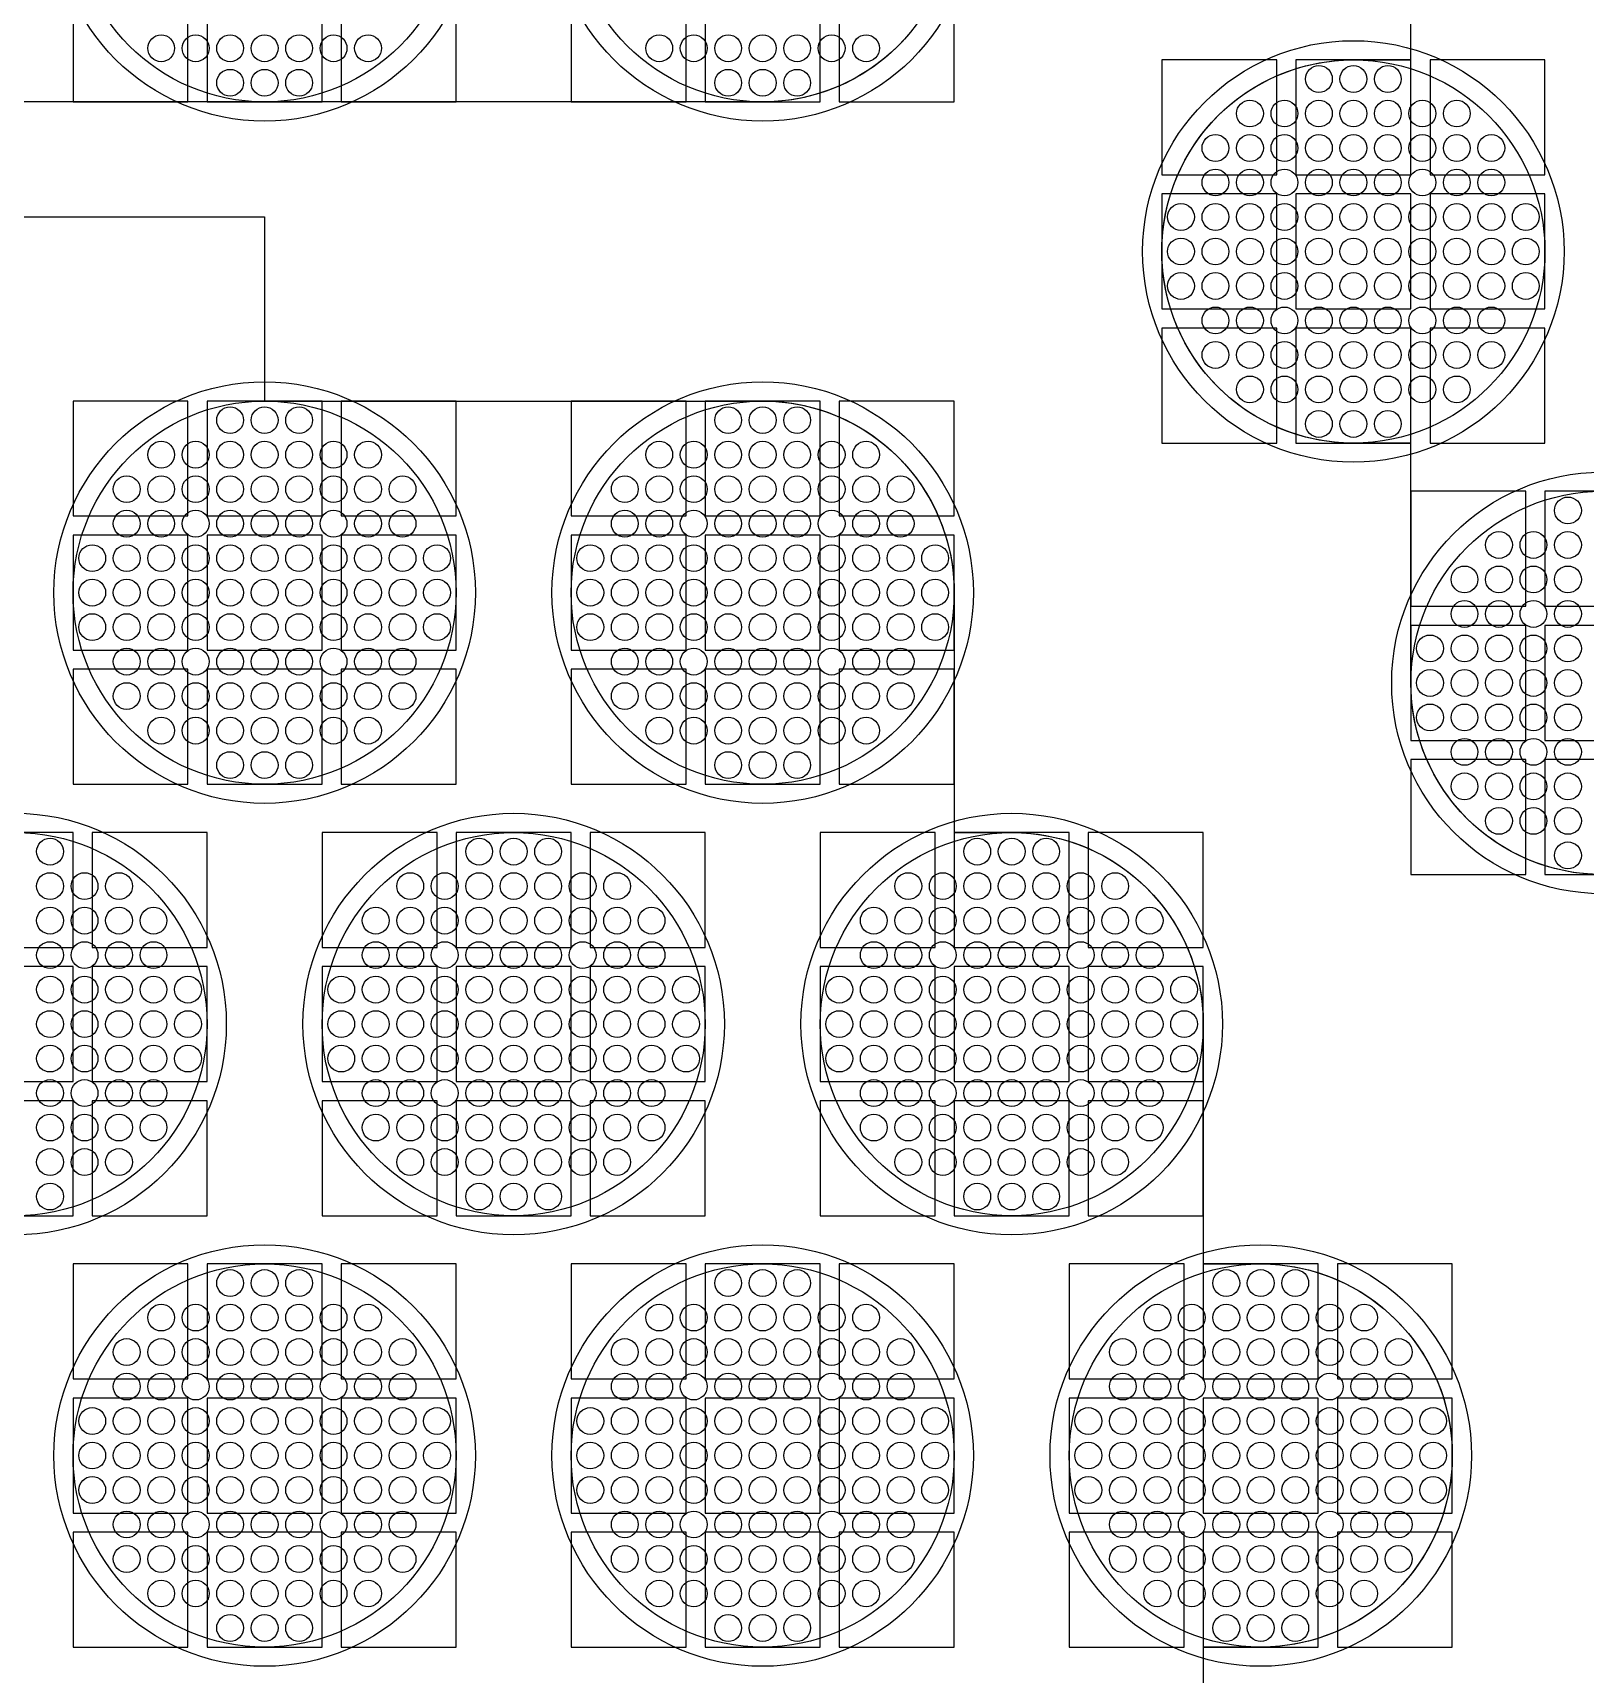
# Model space of a CAD drawing. Extents: x -49 to 54, y -38 to 38.
# Drawn here: x -30.535 to -26.483, y -17.851 to -13.568 of the extents above; entities that cross this region are included whole.
import ezdxf

# ---------------------------------------------------------------- set-up
doc = ezdxf.new("R2010")
doc.units = 0
for name, color, linetype in [('BACK_LAYER', 5, 'CONTINUOUS'), ('COND_LAYER_LOWER_ELECTRODE', 6, 'CONTINUOUS'), ('CONDUCTIVE_LAYER_BACK_LAYER', 2, 'CONTINUOUS'), ('EMITTER', 3, 'CONTINUOUS'), ('LOWER_ELECTRODE', 1, 'CONTINUOUS')]:
    doc.layers.add(name, color=color, linetype=linetype)

msp = doc.modelspace()

# ---------------------------------------------------------------- linework, layer by layer
at = {"layer": 'BACK_LAYER'}
for points in [[(-30.4302, -13.7482), (-30.1302, -13.7482), (-30.1302, -13.4482), (-30.4302, -13.4482)], [(-30.0802, -13.7482), (-29.7802, -13.7482), (-29.7802, -13.4482), (-30.0802, -13.4482)], [(-29.7302, -13.7482), (-29.4302, -13.7482), (-29.4302, -13.4482), (-29.7302, -13.4482)], [(-29.1302, -13.7482), (-28.8302, -13.7482), (-28.8302, -13.4482), (-29.1302, -13.4482)], [(-28.7802, -13.7482), (-28.4802, -13.7482), (-28.4802, -13.4482), (-28.7802, -13.4482)], [(-28.4302, -13.7482), (-28.1302, -13.7482), (-28.1302, -13.4482), (-28.4302, -13.4482)], [(-27.5884, -13.9384), (-27.2884, -13.9384), (-27.2884, -13.6384), (-27.5884, -13.6384)], [(-27.2384, -13.9384), (-26.9384, -13.9384), (-26.9384, -13.6384), (-27.2384, -13.6384)], [(-26.8884, -13.9384), (-26.5884, -13.9384), (-26.5884, -13.6384), (-26.8884, -13.6384)], [(-27.5884, -14.2884), (-27.2884, -14.2884), (-27.2884, -13.9884), (-27.5884, -13.9884)], [(-27.2384, -14.2884), (-26.9384, -14.2884), (-26.9384, -13.9884), (-27.2384, -13.9884)], [(-26.8884, -14.2884), (-26.5884, -14.2884), (-26.5884, -13.9884), (-26.8884, -13.9884)], [(-27.5884, -14.6384), (-27.2884, -14.6384), (-27.2884, -14.3384), (-27.5884, -14.3384)], [(-27.2384, -14.6384), (-26.9384, -14.6384), (-26.9384, -14.3384), (-27.2384, -14.3384)], [(-26.8884, -14.6384), (-26.5884, -14.6384), (-26.5884, -14.3384), (-26.8884, -14.3384)], [(-30.4302, -14.8286), (-30.1302, -14.8286), (-30.1302, -14.5286), (-30.4302, -14.5286)], [(-30.0802, -14.8286), (-29.7802, -14.8286), (-29.7802, -14.5286), (-30.0802, -14.5286)], [(-29.7302, -14.8286), (-29.4302, -14.8286), (-29.4302, -14.5286), (-29.7302, -14.5286)], [(-29.1302, -14.8286), (-28.8302, -14.8286), (-28.8302, -14.5286), (-29.1302, -14.5286)], [(-28.7802, -14.8286), (-28.4802, -14.8286), (-28.4802, -14.5286), (-28.7802, -14.5286)], [(-28.4302, -14.8286), (-28.1302, -14.8286), (-28.1302, -14.5286), (-28.4302, -14.5286)], [(-26.9384, -15.0642), (-26.6384, -15.0642), (-26.6384, -14.7642), (-26.9384, -14.7642)], [(-26.5884, -15.0642), (-26.2884, -15.0642), (-26.2884, -14.7642), (-26.5884, -14.7642)], [(-30.4302, -15.1786), (-30.1302, -15.1786), (-30.1302, -14.8786), (-30.4302, -14.8786)], [(-30.0802, -15.1786), (-29.7802, -15.1786), (-29.7802, -14.8786), (-30.0802, -14.8786)], [(-29.7302, -15.1786), (-29.4302, -15.1786), (-29.4302, -14.8786), (-29.7302, -14.8786)], [(-29.1302, -15.1786), (-28.8302, -15.1786), (-28.8302, -14.8786), (-29.1302, -14.8786)], [(-28.7802, -15.1786), (-28.4802, -15.1786), (-28.4802, -14.8786), (-28.7802, -14.8786)], [(-28.4302, -15.1786), (-28.1302, -15.1786), (-28.1302, -14.8786), (-28.4302, -14.8786)], [(-26.9384, -15.4142), (-26.6384, -15.4142), (-26.6384, -15.1142), (-26.9384, -15.1142)], [(-26.5884, -15.4142), (-26.2884, -15.4142), (-26.2884, -15.1142), (-26.5884, -15.1142)], [(-30.4302, -15.5286), (-30.1302, -15.5286), (-30.1302, -15.2286), (-30.4302, -15.2286)], [(-30.0802, -15.5286), (-29.7802, -15.5286), (-29.7802, -15.2286), (-30.0802, -15.2286)], [(-29.7302, -15.5286), (-29.4302, -15.5286), (-29.4302, -15.2286), (-29.7302, -15.2286)], [(-29.1302, -15.5286), (-28.8302, -15.5286), (-28.8302, -15.2286), (-29.1302, -15.2286)], [(-28.7802, -15.5286), (-28.4802, -15.5286), (-28.4802, -15.2286), (-28.7802, -15.2286)], [(-28.4302, -15.5286), (-28.1302, -15.5286), (-28.1302, -15.2286), (-28.4302, -15.2286)], [(-26.9384, -15.7642), (-26.6384, -15.7642), (-26.6384, -15.4642), (-26.9384, -15.4642)], [(-26.5884, -15.7642), (-26.2884, -15.7642), (-26.2884, -15.4642), (-26.5884, -15.4642)], [(-30.7302, -15.9544), (-30.4302, -15.9544), (-30.4302, -15.6544), (-30.7302, -15.6544)], [(-30.3802, -15.9544), (-30.0802, -15.9544), (-30.0802, -15.6544), (-30.3802, -15.6544)], [(-29.7802, -15.9544), (-29.4802, -15.9544), (-29.4802, -15.6544), (-29.7802, -15.6544)], [(-29.4302, -15.9544), (-29.1302, -15.9544), (-29.1302, -15.6544), (-29.4302, -15.6544)], [(-29.0802, -15.9544), (-28.7802, -15.9544), (-28.7802, -15.6544), (-29.0802, -15.6544)], [(-28.4802, -15.9544), (-28.1802, -15.9544), (-28.1802, -15.6544), (-28.4802, -15.6544)], [(-28.1302, -15.9544), (-27.8302, -15.9544), (-27.8302, -15.6544), (-28.1302, -15.6544)], [(-27.7802, -15.9544), (-27.4802, -15.9544), (-27.4802, -15.6544), (-27.7802, -15.6544)], [(-30.7302, -16.3044), (-30.4302, -16.3044), (-30.4302, -16.0044), (-30.7302, -16.0044)], [(-30.3802, -16.3044), (-30.0802, -16.3044), (-30.0802, -16.0044), (-30.3802, -16.0044)], [(-29.7802, -16.3044), (-29.4802, -16.3044), (-29.4802, -16.0044), (-29.7802, -16.0044)], [(-29.4302, -16.3044), (-29.1302, -16.3044), (-29.1302, -16.0044), (-29.4302, -16.0044)], [(-29.0802, -16.3044), (-28.7802, -16.3044), (-28.7802, -16.0044), (-29.0802, -16.0044)], [(-28.4802, -16.3044), (-28.1802, -16.3044), (-28.1802, -16.0044), (-28.4802, -16.0044)], [(-28.1302, -16.3044), (-27.8302, -16.3044), (-27.8302, -16.0044), (-28.1302, -16.0044)], [(-27.7802, -16.3044), (-27.4802, -16.3044), (-27.4802, -16.0044), (-27.7802, -16.0044)], [(-30.7302, -16.6544), (-30.4302, -16.6544), (-30.4302, -16.3544), (-30.7302, -16.3544)], [(-30.3802, -16.6544), (-30.0802, -16.6544), (-30.0802, -16.3544), (-30.3802, -16.3544)], [(-29.7802, -16.6544), (-29.4802, -16.6544), (-29.4802, -16.3544), (-29.7802, -16.3544)], [(-29.4302, -16.6544), (-29.1302, -16.6544), (-29.1302, -16.3544), (-29.4302, -16.3544)], [(-29.0802, -16.6544), (-28.7802, -16.6544), (-28.7802, -16.3544), (-29.0802, -16.3544)], [(-28.4802, -16.6544), (-28.1802, -16.6544), (-28.1802, -16.3544), (-28.4802, -16.3544)], [(-28.1302, -16.6544), (-27.8302, -16.6544), (-27.8302, -16.3544), (-28.1302, -16.3544)], [(-27.7802, -16.6544), (-27.4802, -16.6544), (-27.4802, -16.3544), (-27.7802, -16.3544)], [(-30.4302, -17.0802), (-30.1302, -17.0802), (-30.1302, -16.7802), (-30.4302, -16.7802)], [(-30.0802, -17.0802), (-29.7802, -17.0802), (-29.7802, -16.7802), (-30.0802, -16.7802)], [(-29.7302, -17.0802), (-29.4302, -17.0802), (-29.4302, -16.7802), (-29.7302, -16.7802)], [(-29.1302, -17.0802), (-28.8302, -17.0802), (-28.8302, -16.7802), (-29.1302, -16.7802)], [(-28.7802, -17.0802), (-28.4802, -17.0802), (-28.4802, -16.7802), (-28.7802, -16.7802)], [(-28.4302, -17.0802), (-28.1302, -17.0802), (-28.1302, -16.7802), (-28.4302, -16.7802)], [(-27.8302, -17.0802), (-27.5302, -17.0802), (-27.5302, -16.7802), (-27.8302, -16.7802)], [(-27.4802, -17.0802), (-27.1802, -17.0802), (-27.1802, -16.7802), (-27.4802, -16.7802)], [(-27.1302, -17.0802), (-26.8302, -17.0802), (-26.8302, -16.7802), (-27.1302, -16.7802)], [(-30.4302, -17.4302), (-30.1302, -17.4302), (-30.1302, -17.1302), (-30.4302, -17.1302)], [(-30.0802, -17.4302), (-29.7802, -17.4302), (-29.7802, -17.1302), (-30.0802, -17.1302)], [(-29.7302, -17.4302), (-29.4302, -17.4302), (-29.4302, -17.1302), (-29.7302, -17.1302)], [(-29.1302, -17.4302), (-28.8302, -17.4302), (-28.8302, -17.1302), (-29.1302, -17.1302)], [(-28.7802, -17.4302), (-28.4802, -17.4302), (-28.4802, -17.1302), (-28.7802, -17.1302)], [(-28.4302, -17.4302), (-28.1302, -17.4302), (-28.1302, -17.1302), (-28.4302, -17.1302)], [(-27.8302, -17.4302), (-27.5302, -17.4302), (-27.5302, -17.1302), (-27.8302, -17.1302)], [(-27.4802, -17.4302), (-27.1802, -17.4302), (-27.1802, -17.1302), (-27.4802, -17.1302)], [(-27.1302, -17.4302), (-26.8302, -17.4302), (-26.8302, -17.1302), (-27.1302, -17.1302)], [(-30.4302, -17.7802), (-30.1302, -17.7802), (-30.1302, -17.4802), (-30.4302, -17.4802)], [(-30.0802, -17.7802), (-29.7802, -17.7802), (-29.7802, -17.4802), (-30.0802, -17.4802)], [(-29.7302, -17.7802), (-29.4302, -17.7802), (-29.4302, -17.4802), (-29.7302, -17.4802)], [(-29.1302, -17.7802), (-28.8302, -17.7802), (-28.8302, -17.4802), (-29.1302, -17.4802)], [(-28.7802, -17.7802), (-28.4802, -17.7802), (-28.4802, -17.4802), (-28.7802, -17.4802)], [(-28.4302, -17.7802), (-28.1302, -17.7802), (-28.1302, -17.4802), (-28.4302, -17.4802)], [(-27.8302, -17.7802), (-27.5302, -17.7802), (-27.5302, -17.4802), (-27.8302, -17.4802)], [(-27.4802, -17.7802), (-27.1802, -17.7802), (-27.1802, -17.4802), (-27.4802, -17.4802)], [(-27.1302, -17.7802), (-26.8302, -17.7802), (-26.8302, -17.4802), (-27.1302, -17.4802)]]:
    msp.add_lwpolyline(points, close=True, dxfattribs=at)
at = {"layer": 'COND_LAYER_LOWER_ELECTRODE'}
for centre in [(-29.9302, -13.2482), (-28.6302, -13.2482), (-27.0884, -14.1384), (-29.9302, -15.0286), (-28.6302, -15.0286), (-26.4384, -15.2642), (-30.5802, -16.1544), (-29.2802, -16.1544), (-27.9802, -16.1544), (-29.9302, -17.2802), (-28.6302, -17.2802), (-27.3302, -17.2802)]:
    msp.add_circle(centre, 0.55, dxfattribs=at)
at = {"layer": 'CONDUCTIVE_LAYER_BACK_LAYER'}
for points in [[(-26.4682, -15.7633), (-26.488, -15.7617), (-26.5077, -15.7594), (-26.5274, -15.7562), (-26.5469, -15.7523), (-26.5662, -15.7476), (-26.5853, -15.7421), (-26.6042, -15.7359), (-26.6228, -15.7289), (-26.6411, -15.7212), (-26.6591, -15.7128), (-26.6768, -15.7037), (-26.6941, -15.6939), (-26.711, -15.6834), (-26.7274, -15.6722), (-26.7434, -15.6604), (-26.7589, -15.6479), (-26.7739, -15.6349), (-26.7884, -15.6212), (-26.8023, -15.607), (-26.8156, -15.5923), (-26.8284, -15.577), (-26.8405, -15.5613), (-26.852, -15.5451), (-26.8629, -15.5284), (-26.873, -15.5113), (-26.8825, -15.4938), (-26.8913, -15.476), (-26.8993, -15.4578), (-26.9067, -15.4394), (-26.9133, -15.4206), (-26.9191, -15.4016), (-26.9242, -15.3824), (-26.9285, -15.363), (-26.9321, -15.3434), (-26.9348, -15.3237), (-26.9368, -15.3039), (-26.938, -15.2841), (-26.9384, -15.2642), (-26.9384, -14.6383), (-27.0983, -14.6383), (-27.1182, -14.6375), (-27.138, -14.6359), (-27.1577, -14.6335), (-27.1774, -14.6304), (-27.1969, -14.6265), (-27.2162, -14.6218), (-27.2353, -14.6163), (-27.2542, -14.6101), (-27.2728, -14.6031), (-27.2911, -14.5954), (-27.3091, -14.587), (-27.3268, -14.5779), (-27.3441, -14.568), (-27.361, -14.5575), (-27.3774, -14.5463), (-27.3934, -14.5345), (-27.4089, -14.5221), (-27.4239, -14.509), (-27.4384, -14.4954), (-27.4523, -14.4812), (-27.4656, -14.4665), (-27.4784, -14.4512), (-27.4905, -14.4355), (-27.502, -14.4192), (-27.5129, -14.4026), (-27.523, -14.3855), (-27.5325, -14.368), (-27.5413, -14.3502), (-27.5493, -14.332), (-27.5567, -14.3135), (-27.5633, -14.2948), (-27.5691, -14.2758), (-27.5742, -14.2565), (-27.5785, -14.2371), (-27.5821, -14.2176), (-27.5848, -14.1979), (-27.5868, -14.1781), (-27.588, -14.1582), (-27.5884, -14.1384), (-27.588, -14.1185), (-27.5868, -14.0986), (-27.5848, -14.0789), (-27.5821, -14.0592), (-27.5785, -14.0396), (-27.5742, -14.0202), (-27.5691, -14.001), (-27.5633, -13.982), (-27.5567, -13.9632), (-27.5493, -13.9447), (-27.5413, -13.9266), (-27.5325, -13.9087), (-27.523, -13.8912), (-27.5129, -13.8742), (-27.502, -13.8575), (-27.4905, -13.8413), (-27.4784, -13.8255), (-27.4656, -13.8103), (-27.4523, -13.7955), (-27.4384, -13.7813), (-27.4239, -13.7677), (-27.4089, -13.7546), (-27.3934, -13.7422), (-27.3774, -13.7304), (-27.361, -13.7192), (-27.3441, -13.7087), (-27.3268, -13.6989), (-27.3091, -13.6897), (-27.2911, -13.6813), (-27.2728, -13.6736), (-27.2542, -13.6667), (-27.2353, -13.6604), (-27.2162, -13.655), (-27.1969, -13.6503), (-27.1774, -13.6463), (-27.1577, -13.6432), (-27.138, -13.6408), (-27.1182, -13.6393), (-27.0983, -13.6385), (-26.9384, -13.6385), (-26.9384, -13.0125)], [(-28.2402, -13.561), (-28.2529, -13.5763), (-28.2663, -13.591), (-28.2802, -13.6052), (-28.2947, -13.6189), (-28.3097, -13.6319), (-28.3252, -13.6443), (-28.3412, -13.6562), (-28.3576, -13.6673), (-28.3745, -13.6778), (-28.3918, -13.6877), (-28.4094, -13.6968), (-28.4275, -13.7052), (-28.4458, -13.7129), (-28.4644, -13.7199), (-28.4833, -13.7261), (-28.5024, -13.7316), (-28.5217, -13.7363), (-28.5412, -13.7402), (-28.5609, -13.7433), (-28.5806, -13.7457), (-28.6004, -13.7473), (-28.6203, -13.7481), (-31.2402, -13.7481)], [(-31.6872, -14.0482), (-29.9302, -14.0482), (-29.9302, -14.5287), (-28.6203, -14.5287), (-28.6004, -14.5294), (-28.5806, -14.531), (-28.5609, -14.5334), (-28.5412, -14.5365), (-28.5217, -14.5405), (-28.5024, -14.5452), (-28.4833, -14.5506), (-28.4644, -14.5568), (-28.4458, -14.5638), (-28.4275, -14.5715), (-28.4094, -14.5799), (-28.3918, -14.5891), (-28.3745, -14.5989), (-28.3576, -14.6094), (-28.3412, -14.6206), (-28.3252, -14.6324), (-28.3097, -14.6448), (-28.2947, -14.6579), (-28.2802, -14.6715), (-28.2663, -14.6857), (-28.2529, -14.7004), (-28.2402, -14.7157), (-28.2281, -14.7315), (-28.2166, -14.7477), (-28.2057, -14.7643), (-28.1956, -14.7814), (-28.1861, -14.7989), (-28.1773, -14.8167), (-28.1692, -14.8349), (-28.1619, -14.8534), (-28.1553, -14.8722), (-28.1495, -14.8912), (-28.1444, -14.9104), (-28.1401, -14.9298), (-28.1365, -14.9494), (-28.1338, -14.969), (-28.1318, -14.9888), (-28.1306, -15.0087), (-28.1302, -15.0286), (-28.1302, -15.6545), (-27.9703, -15.6545), (-27.9504, -15.6553), (-27.9306, -15.6569), (-27.9109, -15.6592), (-27.8912, -15.6624), (-27.8717, -15.6663), (-27.8524, -15.671), (-27.8333, -15.6765), (-27.8144, -15.6827), (-27.7958, -15.6896), (-27.7775, -15.6973), (-27.7594, -15.7058), (-27.7418, -15.7149), (-27.7245, -15.7247), (-27.7076, -15.7352), (-27.6912, -15.7464), (-27.6752, -15.7582), (-27.6597, -15.7707), (-27.6447, -15.7837), (-27.6302, -15.7973), (-27.6163, -15.8115), (-27.6029, -15.8263), (-27.5902, -15.8415), (-27.5781, -15.8573), (-27.5666, -15.8735), (-27.5557, -15.8902), (-27.5456, -15.9073), (-27.5361, -15.9247), (-27.5273, -15.9426), (-27.5192, -15.9608), (-27.5119, -15.9792), (-27.5053, -15.998), (-27.4995, -16.017), (-27.4944, -16.0362), (-27.4901, -16.0556), (-27.4865, -16.0752), (-27.4838, -16.0949), (-27.4818, -16.1147), (-27.4806, -16.1345), (-27.4802, -16.1544), (-27.4802, -16.7803), (-27.3203, -16.7803), (-27.3004, -16.7811), (-27.2806, -16.7827), (-27.2609, -16.7851), (-27.2412, -16.7882), (-27.2217, -16.7921), (-27.2024, -16.7968), (-27.1833, -16.8023), (-27.1644, -16.8085), (-27.1458, -16.8155), (-27.1275, -16.8232), (-27.1094, -16.8316), (-27.0918, -16.8407), (-27.0745, -16.8506), (-27.0576, -16.8611), (-27.0412, -16.8722), (-27.0252, -16.884), (-27.0097, -16.8965), (-26.9947, -16.9095), (-26.9802, -16.9232), (-26.9663, -16.9374), (-26.9529, -16.9521), (-26.9402, -16.9674), (-26.9281, -16.9831), (-26.9166, -16.9993), (-26.9057, -17.016), (-26.8956, -17.0331), (-26.8861, -17.0506), (-26.8773, -17.0684), (-26.8692, -17.0866), (-26.8619, -17.1051), (-26.8553, -17.1238), (-26.8495, -17.1428), (-26.8444, -17.162), (-26.8401, -17.1815), (-26.8365, -17.201), (-26.8338, -17.2207), (-26.8318, -17.2405), (-26.8306, -17.2603), (-26.8302, -17.2802), (-26.8306, -17.3001), (-26.8318, -17.3199), (-26.8338, -17.3397), (-26.8365, -17.3594), (-26.8401, -17.379), (-26.8444, -17.3984), (-26.8495, -17.4176), (-26.8553, -17.4366), (-26.8619, -17.4554), (-26.8692, -17.4739), (-26.8773, -17.492), (-26.8861, -17.5099), (-26.8956, -17.5273), (-26.9057, -17.5444), (-26.9166, -17.5611), (-26.9281, -17.5773), (-26.9402, -17.5931), (-26.9529, -17.6083), (-26.9663, -17.6231), (-26.9802, -17.6373), (-26.9947, -17.6509), (-27.0097, -17.664), (-27.0252, -17.6764), (-27.0412, -17.6882), (-27.0576, -17.6994), (-27.0745, -17.7099), (-27.0918, -17.7197), (-27.1094, -17.7288), (-27.1275, -17.7373), (-27.1458, -17.745), (-27.1644, -17.7519), (-27.1833, -17.7581), (-27.2024, -17.7636), (-27.2217, -17.7683), (-27.2412, -17.7722), (-27.2609, -17.7754), (-27.2806, -17.7778), (-27.3004, -17.7793), (-27.3203, -17.7801), (-27.4802, -17.7801), (-27.4802, -18.4061)]]:
    msp.add_lwpolyline(points, dxfattribs=at)
at = {"layer": 'EMITTER'}
for centre in [(-29.9302, -13.2482), (-28.6302, -13.2482), (-27.0884, -14.1384), (-29.9302, -15.0286), (-28.6302, -15.0286), (-26.4384, -15.2642), (-30.5802, -16.1544), (-29.2802, -16.1544), (-27.9802, -16.1544), (-29.9302, -17.2802), (-28.6302, -17.2802), (-27.3302, -17.2802)]:
    msp.add_circle(centre, 0.5, dxfattribs=at)
at = {"layer": 'LOWER_ELECTRODE'}
for centre in [(-30.2002, -13.6082), (-30.1102, -13.6082), (-30.0202, -13.6082), (-29.9302, -13.6082), (-29.8402, -13.6082), (-29.7502, -13.6082), (-29.6602, -13.6082), (-28.9002, -13.6082), (-28.8102, -13.6082), (-28.7202, -13.6082), (-28.6302, -13.6082), (-28.5402, -13.6082), (-28.4502, -13.6082), (-28.3602, -13.6082), (-27.1784, -13.6884), (-27.0884, -13.6884), (-26.9984, -13.6884), (-30.0202, -13.6982), (-29.9302, -13.6982), (-29.8402, -13.6982), (-28.7202, -13.6982), (-28.6302, -13.6982), (-28.5402, -13.6982), (-27.3584, -13.7784), (-27.2684, -13.7784), (-27.1784, -13.7784), (-27.0884, -13.7784), (-26.9984, -13.7784), (-26.9084, -13.7784), (-26.8184, -13.7784), (-27.4484, -13.8684), (-27.3584, -13.8684), (-27.2684, -13.8684), (-27.1784, -13.8684), (-27.0884, -13.8684), (-26.9984, -13.8684), (-26.9084, -13.8684), (-26.8184, -13.8684), (-26.7284, -13.8684), (-27.4484, -13.9584), (-27.3584, -13.9584), (-27.2684, -13.9584), (-27.1784, -13.9584), (-27.0884, -13.9584), (-26.9984, -13.9584), (-26.9084, -13.9584), (-26.8184, -13.9584), (-26.7284, -13.9584), (-27.5384, -14.0484), (-27.4484, -14.0484), (-27.3584, -14.0484), (-27.2684, -14.0484), (-27.1784, -14.0484), (-27.0884, -14.0484), (-26.9984, -14.0484), (-26.9084, -14.0484), (-26.8184, -14.0484), (-26.7284, -14.0484), (-26.6384, -14.0484), (-27.5384, -14.1384), (-27.4484, -14.1384), (-27.3584, -14.1384), (-27.2684, -14.1384), (-27.1784, -14.1384), (-27.0884, -14.1384), (-26.9984, -14.1384), (-26.9084, -14.1384), (-26.8184, -14.1384), (-26.7284, -14.1384), (-26.6384, -14.1384), (-27.5384, -14.2284), (-27.4484, -14.2284), (-27.3584, -14.2284), (-27.2684, -14.2284), (-27.1784, -14.2284), (-27.0884, -14.2284), (-26.9984, -14.2284), (-26.9084, -14.2284), (-26.8184, -14.2284), (-26.7284, -14.2284), (-26.6384, -14.2284), (-27.4484, -14.3184), (-27.3584, -14.3184), (-27.2684, -14.3184), (-27.1784, -14.3184), (-27.0884, -14.3184), (-26.9984, -14.3184), (-26.9084, -14.3184), (-26.8184, -14.3184), (-26.7284, -14.3184), (-27.4484, -14.4084), (-27.3584, -14.4084), (-27.2684, -14.4084), (-27.1784, -14.4084), (-27.0884, -14.4084), (-26.9984, -14.4084), (-26.9084, -14.4084), (-26.8184, -14.4084), (-26.7284, -14.4084), (-27.3584, -14.4984), (-27.2684, -14.4984), (-27.1784, -14.4984), (-27.0884, -14.4984), (-26.9984, -14.4984), (-26.9084, -14.4984), (-26.8184, -14.4984), (-30.0202, -14.5786), (-29.9302, -14.5786), (-29.8402, -14.5786), (-28.7202, -14.5786), (-28.6302, -14.5786), (-28.5402, -14.5786), (-27.1784, -14.5884), (-27.0884, -14.5884), (-26.9984, -14.5884), (-30.2002, -14.6686), (-30.1102, -14.6686), (-30.0202, -14.6686), (-29.9302, -14.6686), (-29.8402, -14.6686), (-29.7502, -14.6686), (-29.6602, -14.6686), (-28.9002, -14.6686), (-28.8102, -14.6686), (-28.7202, -14.6686), (-28.6302, -14.6686), (-28.5402, -14.6686), (-28.4502, -14.6686), (-28.3602, -14.6686), (-30.2902, -14.7586), (-30.2002, -14.7586), (-30.1102, -14.7586), (-30.0202, -14.7586), (-29.9302, -14.7586), (-29.8402, -14.7586), (-29.7502, -14.7586), (-29.6602, -14.7586), (-29.5702, -14.7586), (-28.9902, -14.7586), (-28.9002, -14.7586), (-28.8102, -14.7586), (-28.7202, -14.7586), (-28.6302, -14.7586), (-28.5402, -14.7586), (-28.4502, -14.7586), (-28.3602, -14.7586), (-28.2702, -14.7586), (-30.2902, -14.8486), (-30.2002, -14.8486), (-30.1102, -14.8486), (-30.0202, -14.8486), (-29.9302, -14.8486), (-29.8402, -14.8486), (-29.7502, -14.8486), (-29.6602, -14.8486), (-29.5702, -14.8486), (-28.9902, -14.8486), (-28.9002, -14.8486), (-28.8102, -14.8486), (-28.7202, -14.8486), (-28.6302, -14.8486), (-28.5402, -14.8486), (-28.4502, -14.8486), (-28.3602, -14.8486), (-28.2702, -14.8486), (-26.5284, -14.8142), (-30.3802, -14.9386), (-30.2902, -14.9386), (-30.2002, -14.9386), (-30.1102, -14.9386), (-30.0202, -14.9386), (-29.9302, -14.9386), (-29.8402, -14.9386), (-29.7502, -14.9386), (-29.6602, -14.9386), (-29.5702, -14.9386), (-29.4802, -14.9386), (-29.0802, -14.9386), (-28.9902, -14.9386), (-28.9002, -14.9386), (-28.8102, -14.9386), (-28.7202, -14.9386), (-28.6302, -14.9386), (-28.5402, -14.9386), (-28.4502, -14.9386), (-28.3602, -14.9386), (-28.2702, -14.9386), (-28.1802, -14.9386), (-26.7084, -14.9042), (-26.6184, -14.9042), (-26.5284, -14.9042), (-26.7984, -14.9942), (-26.7084, -14.9942), (-26.6184, -14.9942), (-26.5284, -14.9942), (-30.3802, -15.0286), (-30.2902, -15.0286), (-30.2002, -15.0286), (-30.1102, -15.0286), (-30.0202, -15.0286), (-29.9302, -15.0286), (-29.8402, -15.0286), (-29.7502, -15.0286), (-29.6602, -15.0286), (-29.5702, -15.0286), (-29.4802, -15.0286), (-29.0802, -15.0286), (-28.9902, -15.0286), (-28.9002, -15.0286), (-28.8102, -15.0286), (-28.7202, -15.0286), (-28.6302, -15.0286), (-28.5402, -15.0286), (-28.4502, -15.0286), (-28.3602, -15.0286), (-28.2702, -15.0286), (-28.1802, -15.0286), (-26.7984, -15.0842), (-26.7084, -15.0842), (-26.6184, -15.0842), (-26.5284, -15.0842), (-30.3802, -15.1186), (-30.2902, -15.1186), (-30.2002, -15.1186), (-30.1102, -15.1186), (-30.0202, -15.1186), (-29.9302, -15.1186), (-29.8402, -15.1186), (-29.7502, -15.1186), (-29.6602, -15.1186), (-29.5702, -15.1186), (-29.4802, -15.1186), (-29.0802, -15.1186), (-28.9902, -15.1186), (-28.9002, -15.1186), (-28.8102, -15.1186), (-28.7202, -15.1186), (-28.6302, -15.1186), (-28.5402, -15.1186), (-28.4502, -15.1186), (-28.3602, -15.1186), (-28.2702, -15.1186), (-28.1802, -15.1186), (-26.8884, -15.1742), (-26.7984, -15.1742), (-26.7084, -15.1742), (-26.6184, -15.1742), (-26.5284, -15.1742), (-30.2902, -15.2086), (-30.2002, -15.2086), (-30.1102, -15.2086), (-30.0202, -15.2086), (-29.9302, -15.2086), (-29.8402, -15.2086), (-29.7502, -15.2086), (-29.6602, -15.2086), (-29.5702, -15.2086), (-28.9902, -15.2086), (-28.9002, -15.2086), (-28.8102, -15.2086), (-28.7202, -15.2086), (-28.6302, -15.2086), (-28.5402, -15.2086), (-28.4502, -15.2086), (-28.3602, -15.2086), (-28.2702, -15.2086), (-26.8884, -15.2642), (-26.7984, -15.2642), (-26.7084, -15.2642), (-26.6184, -15.2642), (-26.5284, -15.2642), (-30.2902, -15.2986), (-30.2002, -15.2986), (-30.1102, -15.2986), (-30.0202, -15.2986), (-29.9302, -15.2986), (-29.8402, -15.2986), (-29.7502, -15.2986), (-29.6602, -15.2986), (-29.5702, -15.2986), (-28.9902, -15.2986), (-28.9002, -15.2986), (-28.8102, -15.2986), (-28.7202, -15.2986), (-28.6302, -15.2986), (-28.5402, -15.2986), (-28.4502, -15.2986), (-28.3602, -15.2986), (-28.2702, -15.2986), (-26.8884, -15.3542), (-26.7984, -15.3542), (-26.7084, -15.3542), (-26.6184, -15.3542), (-26.5284, -15.3542), (-30.2002, -15.3886), (-30.1102, -15.3886), (-30.0202, -15.3886), (-29.9302, -15.3886), (-29.8402, -15.3886), (-29.7502, -15.3886), (-29.6602, -15.3886), (-28.9002, -15.3886), (-28.8102, -15.3886), (-28.7202, -15.3886), (-28.6302, -15.3886), (-28.5402, -15.3886), (-28.4502, -15.3886), (-28.3602, -15.3886), (-26.7984, -15.4442), (-26.7084, -15.4442), (-26.6184, -15.4442), (-26.5284, -15.4442), (-30.0202, -15.4786), (-29.9302, -15.4786), (-29.8402, -15.4786), (-28.7202, -15.4786), (-28.6302, -15.4786), (-28.5402, -15.4786), (-26.7984, -15.5342), (-26.7084, -15.5342), (-26.6184, -15.5342), (-26.5284, -15.5342), (-26.7084, -15.6242), (-26.6184, -15.6242), (-26.5284, -15.6242), (-30.4902, -15.7044), (-29.3702, -15.7044), (-29.2802, -15.7044), (-29.1902, -15.7044), (-28.0702, -15.7044), (-27.9802, -15.7044), (-27.8902, -15.7044), (-26.5284, -15.7142), (-30.4902, -15.7944), (-30.4002, -15.7944), (-30.3102, -15.7944), (-29.5502, -15.7944), (-29.4602, -15.7944), (-29.3702, -15.7944), (-29.2802, -15.7944), (-29.1902, -15.7944), (-29.1002, -15.7944), (-29.0102, -15.7944), (-28.2502, -15.7944), (-28.1602, -15.7944), (-28.0702, -15.7944), (-27.9802, -15.7944), (-27.8902, -15.7944), (-27.8002, -15.7944), (-27.7102, -15.7944), (-30.4902, -15.8844), (-30.4002, -15.8844), (-30.3102, -15.8844), (-30.2202, -15.8844), (-29.6402, -15.8844), (-29.5502, -15.8844), (-29.4602, -15.8844), (-29.3702, -15.8844), (-29.2802, -15.8844), (-29.1902, -15.8844), (-29.1002, -15.8844), (-29.0102, -15.8844), (-28.9202, -15.8844), (-28.3402, -15.8844), (-28.2502, -15.8844), (-28.1602, -15.8844), (-28.0702, -15.8844), (-27.9802, -15.8844), (-27.8902, -15.8844), (-27.8002, -15.8844), (-27.7102, -15.8844), (-27.6202, -15.8844), (-30.4902, -15.9744), (-30.4002, -15.9744), (-30.3102, -15.9744), (-30.2202, -15.9744), (-29.6402, -15.9744), (-29.5502, -15.9744), (-29.4602, -15.9744), (-29.3702, -15.9744), (-29.2802, -15.9744), (-29.1902, -15.9744), (-29.1002, -15.9744), (-29.0102, -15.9744), (-28.9202, -15.9744), (-28.3402, -15.9744), (-28.2502, -15.9744), (-28.1602, -15.9744), (-28.0702, -15.9744), (-27.9802, -15.9744), (-27.8902, -15.9744), (-27.8002, -15.9744), (-27.7102, -15.9744), (-27.6202, -15.9744), (-30.4902, -16.0644), (-30.4002, -16.0644), (-30.3102, -16.0644), (-30.2202, -16.0644), (-30.1302, -16.0644), (-29.7302, -16.0644), (-29.6402, -16.0644), (-29.5502, -16.0644), (-29.4602, -16.0644), (-29.3702, -16.0644), (-29.2802, -16.0644), (-29.1902, -16.0644), (-29.1002, -16.0644), (-29.0102, -16.0644), (-28.9202, -16.0644), (-28.8302, -16.0644), (-28.4302, -16.0644), (-28.3402, -16.0644), (-28.2502, -16.0644), (-28.1602, -16.0644), (-28.0702, -16.0644), (-27.9802, -16.0644), (-27.8902, -16.0644), (-27.8002, -16.0644), (-27.7102, -16.0644), (-27.6202, -16.0644), (-27.5302, -16.0644), (-30.4902, -16.1544), (-30.4002, -16.1544), (-30.3102, -16.1544), (-30.2202, -16.1544), (-30.1302, -16.1544), (-29.7302, -16.1544), (-29.6402, -16.1544), (-29.5502, -16.1544), (-29.4602, -16.1544), (-29.3702, -16.1544), (-29.2802, -16.1544), (-29.1902, -16.1544), (-29.1002, -16.1544), (-29.0102, -16.1544), (-28.9202, -16.1544), (-28.8302, -16.1544), (-28.4302, -16.1544), (-28.3402, -16.1544), (-28.2502, -16.1544), (-28.1602, -16.1544), (-28.0702, -16.1544), (-27.9802, -16.1544), (-27.8902, -16.1544), (-27.8002, -16.1544), (-27.7102, -16.1544), (-27.6202, -16.1544), (-27.5302, -16.1544), (-30.4902, -16.2444), (-30.4002, -16.2444), (-30.3102, -16.2444), (-30.2202, -16.2444), (-30.1302, -16.2444), (-29.7302, -16.2444), (-29.6402, -16.2444), (-29.5502, -16.2444), (-29.4602, -16.2444), (-29.3702, -16.2444), (-29.2802, -16.2444), (-29.1902, -16.2444), (-29.1002, -16.2444), (-29.0102, -16.2444), (-28.9202, -16.2444), (-28.8302, -16.2444), (-28.4302, -16.2444), (-28.3402, -16.2444), (-28.2502, -16.2444), (-28.1602, -16.2444), (-28.0702, -16.2444), (-27.9802, -16.2444), (-27.8902, -16.2444), (-27.8002, -16.2444), (-27.7102, -16.2444), (-27.6202, -16.2444), (-27.5302, -16.2444), (-30.4902, -16.3344), (-30.4002, -16.3344), (-30.3102, -16.3344), (-30.2202, -16.3344), (-29.6402, -16.3344), (-29.5502, -16.3344), (-29.4602, -16.3344), (-29.3702, -16.3344), (-29.2802, -16.3344), (-29.1902, -16.3344), (-29.1002, -16.3344), (-29.0102, -16.3344), (-28.9202, -16.3344), (-28.3402, -16.3344), (-28.2502, -16.3344), (-28.1602, -16.3344), (-28.0702, -16.3344), (-27.9802, -16.3344), (-27.8902, -16.3344), (-27.8002, -16.3344), (-27.7102, -16.3344), (-27.6202, -16.3344), (-30.4902, -16.4244), (-30.4002, -16.4244), (-30.3102, -16.4244), (-30.2202, -16.4244), (-29.6402, -16.4244), (-29.5502, -16.4244), (-29.4602, -16.4244), (-29.3702, -16.4244), (-29.2802, -16.4244), (-29.1902, -16.4244), (-29.1002, -16.4244), (-29.0102, -16.4244), (-28.9202, -16.4244), (-28.3402, -16.4244), (-28.2502, -16.4244), (-28.1602, -16.4244), (-28.0702, -16.4244), (-27.9802, -16.4244), (-27.8902, -16.4244), (-27.8002, -16.4244), (-27.7102, -16.4244), (-27.6202, -16.4244), (-30.4902, -16.5144), (-30.4002, -16.5144), (-30.3102, -16.5144), (-29.5502, -16.5144), (-29.4602, -16.5144), (-29.3702, -16.5144), (-29.2802, -16.5144), (-29.1902, -16.5144), (-29.1002, -16.5144), (-29.0102, -16.5144), (-28.2502, -16.5144), (-28.1602, -16.5144), (-28.0702, -16.5144), (-27.9802, -16.5144), (-27.8902, -16.5144), (-27.8002, -16.5144), (-27.7102, -16.5144), (-30.4902, -16.6044), (-29.3702, -16.6044), (-29.2802, -16.6044), (-29.1902, -16.6044), (-28.0702, -16.6044), (-27.9802, -16.6044), (-27.8902, -16.6044), (-30.0202, -16.8302), (-29.9302, -16.8302), (-29.8402, -16.8302), (-28.7202, -16.8302), (-28.6302, -16.8302), (-28.5402, -16.8302), (-27.4202, -16.8302), (-27.3302, -16.8302), (-27.2402, -16.8302), (-30.2002, -16.9202), (-30.1102, -16.9202), (-30.0202, -16.9202), (-29.9302, -16.9202), (-29.8402, -16.9202), (-29.7502, -16.9202), (-29.6602, -16.9202), (-28.9002, -16.9202), (-28.8102, -16.9202), (-28.7202, -16.9202), (-28.6302, -16.9202), (-28.5402, -16.9202), (-28.4502, -16.9202), (-28.3602, -16.9202), (-27.6002, -16.9202), (-27.5102, -16.9202), (-27.4202, -16.9202), (-27.3302, -16.9202), (-27.2402, -16.9202), (-27.1502, -16.9202), (-27.0602, -16.9202), (-30.2902, -17.0102), (-30.2002, -17.0102), (-30.1102, -17.0102), (-30.0202, -17.0102), (-29.9302, -17.0102), (-29.8402, -17.0102), (-29.7502, -17.0102), (-29.6602, -17.0102), (-29.5702, -17.0102), (-28.9902, -17.0102), (-28.9002, -17.0102), (-28.8102, -17.0102), (-28.7202, -17.0102), (-28.6302, -17.0102), (-28.5402, -17.0102), (-28.4502, -17.0102), (-28.3602, -17.0102), (-28.2702, -17.0102), (-27.6902, -17.0102), (-27.6002, -17.0102), (-27.5102, -17.0102), (-27.4202, -17.0102), (-27.3302, -17.0102), (-27.2402, -17.0102), (-27.1502, -17.0102), (-27.0602, -17.0102), (-26.9702, -17.0102), (-30.2902, -17.1002), (-30.2002, -17.1002), (-30.1102, -17.1002), (-30.0202, -17.1002), (-29.9302, -17.1002), (-29.8402, -17.1002), (-29.7502, -17.1002), (-29.6602, -17.1002), (-29.5702, -17.1002), (-28.9902, -17.1002), (-28.9002, -17.1002), (-28.8102, -17.1002), (-28.7202, -17.1002), (-28.6302, -17.1002), (-28.5402, -17.1002), (-28.4502, -17.1002), (-28.3602, -17.1002), (-28.2702, -17.1002), (-27.6902, -17.1002), (-27.6002, -17.1002), (-27.5102, -17.1002), (-27.4202, -17.1002), (-27.3302, -17.1002), (-27.2402, -17.1002), (-27.1502, -17.1002), (-27.0602, -17.1002), (-26.9702, -17.1002), (-30.3802, -17.1902), (-30.2902, -17.1902), (-30.2002, -17.1902), (-30.1102, -17.1902), (-30.0202, -17.1902), (-29.9302, -17.1902), (-29.8402, -17.1902), (-29.7502, -17.1902), (-29.6602, -17.1902), (-29.5702, -17.1902), (-29.4802, -17.1902), (-29.0802, -17.1902), (-28.9902, -17.1902), (-28.9002, -17.1902), (-28.8102, -17.1902), (-28.7202, -17.1902), (-28.6302, -17.1902), (-28.5402, -17.1902), (-28.4502, -17.1902), (-28.3602, -17.1902), (-28.2702, -17.1902), (-28.1802, -17.1902), (-27.7802, -17.1902), (-27.6902, -17.1902), (-27.6002, -17.1902), (-27.5102, -17.1902), (-27.4202, -17.1902), (-27.3302, -17.1902), (-27.2402, -17.1902), (-27.1502, -17.1902), (-27.0602, -17.1902), (-26.9702, -17.1902), (-26.8802, -17.1902), (-30.3802, -17.2802), (-30.2902, -17.2802), (-30.2002, -17.2802), (-30.1102, -17.2802), (-30.0202, -17.2802), (-29.9302, -17.2802), (-29.8402, -17.2802), (-29.7502, -17.2802), (-29.6602, -17.2802), (-29.5702, -17.2802), (-29.4802, -17.2802), (-29.0802, -17.2802), (-28.9902, -17.2802), (-28.9002, -17.2802), (-28.8102, -17.2802), (-28.7202, -17.2802), (-28.6302, -17.2802), (-28.5402, -17.2802), (-28.4502, -17.2802), (-28.3602, -17.2802), (-28.2702, -17.2802), (-28.1802, -17.2802), (-27.7802, -17.2802), (-27.6902, -17.2802), (-27.6002, -17.2802), (-27.5102, -17.2802), (-27.4202, -17.2802), (-27.3302, -17.2802), (-27.2402, -17.2802), (-27.1502, -17.2802), (-27.0602, -17.2802), (-26.9702, -17.2802), (-26.8802, -17.2802), (-30.3802, -17.3702), (-30.2902, -17.3702), (-30.2002, -17.3702), (-30.1102, -17.3702), (-30.0202, -17.3702), (-29.9302, -17.3702), (-29.8402, -17.3702), (-29.7502, -17.3702), (-29.6602, -17.3702), (-29.5702, -17.3702), (-29.4802, -17.3702), (-29.0802, -17.3702), (-28.9902, -17.3702), (-28.9002, -17.3702), (-28.8102, -17.3702), (-28.7202, -17.3702), (-28.6302, -17.3702), (-28.5402, -17.3702), (-28.4502, -17.3702), (-28.3602, -17.3702), (-28.2702, -17.3702), (-28.1802, -17.3702), (-27.7802, -17.3702), (-27.6902, -17.3702), (-27.6002, -17.3702), (-27.5102, -17.3702), (-27.4202, -17.3702), (-27.3302, -17.3702), (-27.2402, -17.3702), (-27.1502, -17.3702), (-27.0602, -17.3702), (-26.9702, -17.3702), (-26.8802, -17.3702), (-30.2902, -17.4602), (-30.2002, -17.4602), (-30.1102, -17.4602), (-30.0202, -17.4602), (-29.9302, -17.4602), (-29.8402, -17.4602), (-29.7502, -17.4602), (-29.6602, -17.4602), (-29.5702, -17.4602), (-28.9902, -17.4602), (-28.9002, -17.4602), (-28.8102, -17.4602), (-28.7202, -17.4602), (-28.6302, -17.4602), (-28.5402, -17.4602), (-28.4502, -17.4602), (-28.3602, -17.4602), (-28.2702, -17.4602), (-27.6902, -17.4602), (-27.6002, -17.4602), (-27.5102, -17.4602), (-27.4202, -17.4602), (-27.3302, -17.4602), (-27.2402, -17.4602), (-27.1502, -17.4602), (-27.0602, -17.4602), (-26.9702, -17.4602), (-30.2902, -17.5502), (-30.2002, -17.5502), (-30.1102, -17.5502), (-30.0202, -17.5502), (-29.9302, -17.5502), (-29.8402, -17.5502), (-29.7502, -17.5502), (-29.6602, -17.5502), (-29.5702, -17.5502), (-28.9902, -17.5502), (-28.9002, -17.5502), (-28.8102, -17.5502), (-28.7202, -17.5502), (-28.6302, -17.5502), (-28.5402, -17.5502), (-28.4502, -17.5502), (-28.3602, -17.5502), (-28.2702, -17.5502), (-27.6902, -17.5502), (-27.6002, -17.5502), (-27.5102, -17.5502), (-27.4202, -17.5502), (-27.3302, -17.5502), (-27.2402, -17.5502), (-27.1502, -17.5502), (-27.0602, -17.5502), (-26.9702, -17.5502), (-30.2002, -17.6402), (-30.1102, -17.6402), (-30.0202, -17.6402), (-29.9302, -17.6402), (-29.8402, -17.6402), (-29.7502, -17.6402), (-29.6602, -17.6402), (-28.9002, -17.6402), (-28.8102, -17.6402), (-28.7202, -17.6402), (-28.6302, -17.6402), (-28.5402, -17.6402), (-28.4502, -17.6402), (-28.3602, -17.6402), (-27.6002, -17.6402), (-27.5102, -17.6402), (-27.4202, -17.6402), (-27.3302, -17.6402), (-27.2402, -17.6402), (-27.1502, -17.6402), (-27.0602, -17.6402), (-30.0202, -17.7302), (-29.9302, -17.7302), (-29.8402, -17.7302), (-28.7202, -17.7302), (-28.6302, -17.7302), (-28.5402, -17.7302), (-27.4202, -17.7302), (-27.3302, -17.7302), (-27.2402, -17.7302)]:
    msp.add_circle(centre, 0.035, dxfattribs=at)

doc.saveas('drawing.dxf')
